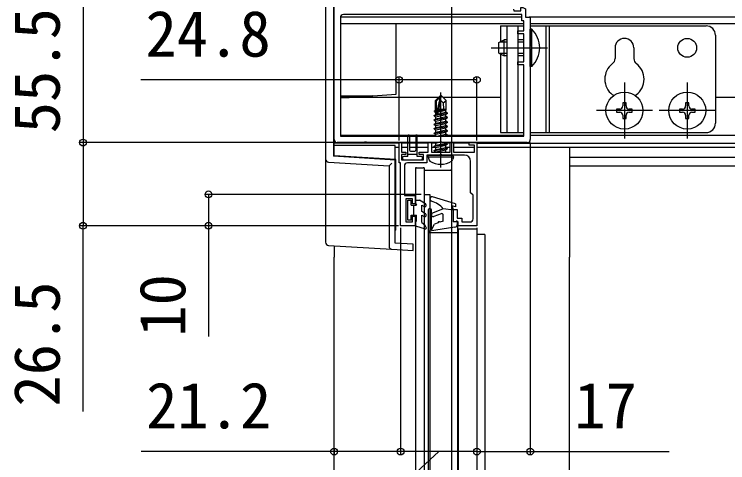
# Model space of a CAD drawing. Units: millimetres, scale not verified. Extents: x -875 to 875, y -1304 to 1297.
# Drawn here: x -656.9 to -429.6, y 693.3 to 836.2 of the extents above; entities that cross this region are included whole.
import ezdxf
from ezdxf.enums import TextEntityAlignment as Align

# ---------------------------------------------------------------- set-up
doc = ezdxf.new("R2010")
doc.units = ezdxf.units.MM
doc.header["$LTSCALE"] = 8
for name, color, linetype in [('0-2_YKK_11', 7, 'Continuous'), ('0-4_YKK_12', 2, 'Continuous'), ('0-5_YKK_13', 4, 'Continuous'), ('0-6_YKK_D', 6, 'Continuous')]:
    doc.layers.add(name, color=color, linetype=linetype)
doc.styles.add('ＭＳ ゴシック', font='')
doc.styles.get('ＭＳ ゴシック').set_extended_font_data('MS Gothic')

msp = doc.modelspace()

# ---------------------------------------------------------------- linework, layer by layer
at = {"layer": '0-2_YKK_11'}
for p, q in [((-555, 796.3), (-555, 849.8)), ((-553, 835.1), (-553, 797.3))]:
    msp.add_line(p, q, dxfattribs=at)
for points in [[(-497.876, 837.824), (-497.685, 837.3), (-495.5, 837.3), (-495.5, 838.4), (-494.866, 838.4), (-494, 837.9), (-494, 835.3), (-492.5, 835.3), (-492.5, 825.958), (-492.62, 825.775), (-492.62, 825.225), (-492.5, 825.042), (-492.5, 796.3)], [(-553, 797.3), (-494.5, 797.3), (-494.5, 820.1), (-496.5, 820.1), (-496.5, 821), (-494.5, 821), (-494.5, 830), (-496.5, 830), (-496.5, 830.9), (-494.5, 830.9), (-494.5, 834.1), (-495.2, 834.1), (-495.2, 836.1), (-552, 836.1)], [(-493.5, 795.3), (-520.542, 795.3), (-520.725, 795.42), (-521.275, 795.42), (-521.458, 795.3), (-544.542, 795.3), (-544.725, 795.42), (-545.275, 795.42), (-545.458, 795.3), (-554, 795.3)], [(-532.6, 787.8), (-532.6, 778.4), (-529.1, 778.4), (-529.1, 775.8), (-530, 775.8), (-530, 777.4), (-532.1, 777.4), (-532.1, 770), (-530, 770), (-530, 771.8), (-529.1, 771.8), (-529.1, 768.8), (-533.8, 768.8), (-533.8, 788.8), (-534.3, 788.8), (-534.3, 795.3), (-533.5, 795.3), (-533.5, 792.3), (-532.1, 792.3), (-532.1, 791.5), (-533.5, 791.5), (-533.5, 789.8), (-526.5, 789.8), (-526.5, 791.5), (-527.9, 791.5), (-527.9, 792.3), (-525, 792.3), (-525, 795.3), (-524, 795.3), (-524, 792.3), (-518, 792.3), (-518, 795.3), (-517, 795.3), (-517, 792.3), (-510.3, 792.3), (-510.3, 794.5), (-512, 794.5), (-512, 795.3), (-509.5, 795.3)], [(-509.5, 795.3), (-509.5, 768.8), (-515.5, 768.8), (-515.5, 770), (-517, 770), (-517, 774), (-515.8, 774), (-515.8, 771.2), (-514.3, 771.2), (-514.3, 770), (-511.7, 770)], [(-513.5, 791.3), (-520.542, 791.3), (-520.725, 791.42), (-521.275, 791.42), (-521.458, 791.3), (-525.5, 791.3), (-525.5, 788.8), (-531.6, 788.8)], [(-510.7, 771), (-510.7, 778.5), (-511.5, 779.3), (-511.5, 789.3)]]:
    msp.add_lwpolyline(points, dxfattribs=at)
for centre, radius, start, end in [((-552, 835.1), 1, 90.00001, 179.99999), ((-554, 796.3), 1, 180.00001, 269.99999), ((-493.5, 796.3), 1, 270.00001, 359.99999), ((-513.5, 789.3), 2, 0.00001, 89.99999), ((-531.6, 787.8), 1, 90.00001, 179.99999), ((-511.7, 771), 1, 270.00001, 359.99999)]:
    msp.add_arc(centre, radius, start, end, dxfattribs=at)
at = {"layer": '0-4_YKK_12'}
for p, q in [((-517.5, 31.317), (-517.5, 853.3)), ((-495.2, 835.3), (-553, 835.3)), ((-285.036, 835.3), (-492.8, 835.3)), ((-494.5, 833.1), (-553, 833.1)), ((-285.036, 833.1), (-492.5, 833.1)), ((-505, 825.5), (-487.025, 825.5)), ((-462.5, 814.4), (-462.5, 796.6)), ((-442.5, 814.4), (-442.5, 796.6)), ((-521.75, 809.7), (-553, 809.7)), ((-521, 787.4), (-521, 811.3)), ((-502, 809.7), (-520.25, 809.7)), ((-285.036, 809.7), (-433.5, 809.7)), ((-453.6, 805.5), (-471.4, 805.5)), ((-433.6, 805.5), (-451.4, 805.5)), ((-522.55, 797.6), (-553, 797.6)), ((-494.5, 797.6), (-518.9, 797.6)), ((-285.036, 797.6), (-492.5, 797.6)), ((-534.283, 795.1), (-555, 795.1)), ((-535.5, 793.818), (-534.3, 793.818)), ((-524.983, 795.1), (-533.517, 795.1)), ((-533.5, 793.818), (-531.5, 793.818)), ((-531, 793.818), (-529, 793.818)), ((-528.5, 793.818), (-525, 793.818)), ((-522.55, 795.1), (-524.017, 795.1)), ((-524, 793.818), (-522.698, 793.818)), ((-519.45, 793.818), (-518, 793.818)), ((-517.983, 795.1), (-519.333, 795.1)), ((-511.983, 795.1), (-517.017, 795.1)), ((-517, 793.818), (-510.3, 793.818)), ((-509.517, 795.1), (-285.036, 795.1)), ((-509.5, 793.818), (-480, 793.818)), ((-480, 793.818), (-480, 758.8)), ((-480, 793.8), (-285.036, 793.8)), ((-480, 790.602), (-285.036, 790.602)), ((-529.1, 787.3), (-529.1, 778.1)), ((-528.8, 787.3), (-526.6, 787.3)), ((-526.3, 787.3), (-526.3, 776.034)), ((-526.3, 786.519), (-517.958, 786.519)), ((-480, 787.88), (-285.036, 787.88)), ((-517.5, 776.157), (-517.5, 786.466)), ((-529.1, 776.1), (-529.1, 778.1)), ((-529.1, 776.1), (-529.1, 775.4)), ((-526.3, 774.883), (-526.3, 772.893)), ((-529.1, 772.2), (-529.1, 771.5)), ((-529.1, 769.1), (-529.1, 771.5)), ((-526.3, 771.742), (-526.3, 769.222)), ((-529.1, 769.1), (-529.1, 758.8)), ((-526.3, 767.912), (-526.3, 758.8)), ((-515.5, 767.848), (-515.5, 758.8)), ((-515.2, 767.848), (-509.8, 767.848)), ((-509.5, 767.848), (-509.5, 758.8)), ((-507.3, 766.024), (-509.5, 766.024)), ((-507, 765.972), (-507, 758.8)), ((-555, 762.416), (-555, 758.8)), ((-555, 610.357), (-555, 758.8)), ((-529.1, 758.8), (-529.1, 628.81)), ((-526.3, 758.8), (-526.3, 628.817)), ((-515.5, 758.8), (-515.5, 628.817)), ((-509.5, 758.8), (-509.5, 628.817)), ((-507, 758.8), (-507, 628.817)), ((-480, 636.517), (-480, 758.8))]:
    msp.add_line(p, q, dxfattribs=at)
for points in [[(-528.8, 787.3), (-528.859, 787.3), (-528.915, 787.3), (-528.967, 787.3), (-529.012, 787.3), (-529.049, 787.3), (-529.077, 787.3), (-529.094, 787.3), (-529.1, 787.3)], [(-526.3, 787.3), (-526.306, 787.3), (-526.323, 787.3), (-526.351, 787.3), (-526.388, 787.3), (-526.433, 787.3), (-526.485, 787.3), (-526.541, 787.3), (-526.6, 787.3)], [(-515.7, 767.848), (-515.697, 767.848), (-515.65, 767.848), (-515.607, 767.848), (-515.57, 767.848), (-515.54, 767.848), (-515.518, 767.848), (-515.505, 767.848), (-515.5, 767.848)], [(-515.5, 767.848), (-515.494, 767.848), (-515.477, 767.848), (-515.449, 767.848), (-515.412, 767.848), (-515.367, 767.848), (-515.315, 767.848), (-515.259, 767.848), (-515.2, 767.848)], [(-509.8, 767.848), (-509.741, 767.848), (-509.685, 767.848), (-509.633, 767.848), (-509.588, 767.848), (-509.551, 767.848), (-509.523, 767.848), (-509.506, 767.848), (-509.5, 767.848)]]:
    msp.add_lwpolyline(points, dxfattribs=at)
for centre, radius, start, end in [((-517.934, 785.911), 0.608, 74.78645, 92.24262), ((-517.536, 787.378), 0.912, 254.78635, 272.24261), ((-507.227, 765.553), 0.477, 61.51845, 98.77943)]:
    msp.add_arc(centre, radius, start, end, dxfattribs=at)
at = {"layer": '0-5_YKK_13'}
for p, q in [((-557.7, 853.311), (-557.7, 790.022)), ((-555, 791.116), (-555, 852.416)), ((-535.2, 811.017), (-535.2, 833.1)), ((-502, 832.5), (-494.5, 832.5)), ((-502, 832.5), (-502, 827.435)), ((-500, 832.5), (-500, 798.5)), ((-496.5, 832.5), (-496.5, 798.5)), ((-492.5, 832.5), (-436.5, 832.5)), ((-487.5, 832.5), (-487.5, 798.5)), ((-486.5, 832.5), (-486.5, 798.5)), ((-492.5, 819.6), (-492.5, 831.4)), ((-502.5, 827.2), (-500.8, 828)), ((-500, 828), (-500.8, 828)), ((-494.5, 828), (-496.5, 828)), ((-433.5, 829.5), (-433.5, 801.5)), ((-502.5, 823.8), (-502.5, 827.2)), ((-500, 827.346), (-502.19, 827.346)), ((-494.5, 827.346), (-496.5, 827.346)), ((-465.5, 825.5), (-465.5, 822.062)), ((-459.5, 825.5), (-459.5, 822.062)), ((-502.5, 823.8), (-500.8, 823)), ((-500, 823.654), (-502.19, 823.654)), ((-502, 823.565), (-502, 798.5)), ((-494.5, 823.654), (-496.5, 823.654)), ((-494.5, 823), (-496.5, 823)), ((-491.991, 819.6), (-492.5, 819.6)), ((-553, 809.716), (-550.2, 809.716)), ((-521.15, 810.3), (-522.7, 808.75)), ((-522.4, 808.626), (-521.15, 809.876)), ((-522.332, 804.177), (-521.15, 809.876)), ((-520.85, 810.3), (-521.15, 810.3)), ((-521.15, 809.876), (-521.15, 810.3)), ((-521, 808.678), (-521, 810.3)), ((-521, 808.678), (-520.85, 810.3)), ((-520.85, 810.3), (-519.3, 808.75)), ((-522.7, 805.581), (-522.7, 808.75)), ((-522.4, 804.348), (-522.4, 808.626)), ((-521.91, 804.293), (-521, 808.678)), ((-520.257, 807.947), (-519.3, 808.75)), ((-519.3, 805.719), (-519.3, 808.75)), ((-523, 805.408), (-522.7, 805.581)), ((-523, 805.408), (-522.4, 805.524)), ((-523, 805.192), (-523, 805.408)), ((-523, 805.192), (-522.4, 805.291)), ((-523, 805.192), (-522.55, 804.932)), ((-522.7, 805.9), (-522.4, 805.9)), ((-522.55, 804.932), (-522.397, 804.967)), ((-522.55, 804.268), (-522.55, 804.932)), ((-521.884, 804.418), (-519.45, 804.968)), ((-521.739, 805.116), (-519.45, 805.632)), ((-521.678, 805.41), (-519.3, 805.802)), ((-521.623, 805.675), (-520.466, 805.9)), ((-521.576, 805.9), (-519.3, 805.9)), ((-519.3, 805.719), (-519.45, 805.632)), ((-519.45, 804.968), (-519.45, 805.632)), ((-518.9, 804.65), (-519.45, 804.968)), ((-461, 805), (-460, 805)), ((-441, 805), (-440, 805)), ((-518.9, 804.55), (-523.1, 803.85)), ((-523.1, 803.95), (-522.186, 804.102)), ((-523.1, 803.85), (-523.1, 803.95)), ((-523.1, 803.85), (-522.55, 803.532)), ((-523.1, 802.55), (-518.9, 803.25)), ((-518.9, 803.15), (-523.1, 802.45)), ((-523.1, 802.45), (-523.1, 802.55)), ((-523.1, 802.45), (-522.55, 802.132)), ((-522.55, 803.532), (-519.45, 804.232)), ((-522.55, 802.868), (-522.55, 803.532)), ((-522.55, 802.132), (-519.45, 802.832)), ((-522.04, 804.127), (-518.9, 804.65)), ((-518.9, 804.55), (-519.45, 804.232)), ((-519.45, 803.568), (-519.45, 804.232)), ((-518.9, 803.25), (-519.45, 803.568)), ((-518.9, 803.15), (-519.45, 802.832)), ((-519.45, 802.168), (-519.45, 802.832)), ((-518.9, 804.55), (-518.9, 804.65)), ((-518.9, 803.15), (-518.9, 803.25)), ((-523.1, 801.15), (-518.9, 801.85)), ((-518.9, 801.75), (-523.1, 801.05)), ((-523.1, 801.05), (-523.1, 801.15)), ((-523.1, 801.05), (-522.55, 800.732)), ((-523.1, 799.75), (-518.9, 800.45)), ((-518.9, 800.35), (-523.1, 799.65)), ((-522.55, 801.468), (-522.55, 802.132)), ((-522.55, 800.732), (-519.45, 801.432)), ((-522.55, 800.068), (-522.55, 800.732)), ((-518.9, 801.85), (-519.45, 802.168)), ((-518.9, 801.75), (-519.45, 801.432)), ((-519.45, 800.768), (-519.45, 801.432)), ((-518.9, 800.45), (-519.45, 800.768)), ((-518.9, 800.35), (-519.45, 800.032)), ((-518.9, 801.75), (-518.9, 801.85)), ((-518.9, 800.35), (-518.9, 800.45)), ((-523.1, 799.65), (-523.1, 799.75)), ((-523.1, 799.65), (-522.55, 799.332)), ((-523.1, 798.35), (-518.9, 799.05)), ((-518.9, 798.95), (-523.1, 798.25)), ((-523.1, 798.25), (-523.1, 798.35)), ((-523.1, 798.25), (-522.55, 797.932)), ((-522.55, 799.332), (-519.45, 800.032)), ((-522.55, 798.668), (-522.55, 799.332)), ((-522.55, 797.932), (-519.45, 798.632)), ((-522.55, 797.3), (-522.55, 797.932)), ((-522.406, 797.3), (-519.45, 797.968)), ((-519.45, 799.368), (-519.45, 800.032)), ((-518.9, 799.05), (-519.45, 799.368)), ((-518.9, 798.95), (-519.45, 798.632)), ((-519.45, 797.968), (-519.45, 798.632)), ((-518.9, 797.65), (-519.45, 797.968)), ((-518.9, 798.95), (-518.9, 799.05)), ((-502, 798.5), (-494.5, 798.5)), ((-492.5, 798.5), (-436.5, 798.5)), ((-531.5, 790.9), (-531.5, 797.45)), ((-531, 797.45), (-531, 792.9)), ((-529, 797.45), (-529, 792.9)), ((-528.5, 790.9), (-528.5, 797.45)), ((-521, 797.3), (-518.9, 797.65)), ((-518.9, 797.55), (-520.4, 797.3)), ((-518.9, 797.55), (-519.333, 797.3)), ((-518.9, 797.55), (-518.9, 797.65)), ((-535.5, 794.416), (-555, 794.416)), ((-535.5, 794.116), (-535.5, 794.416)), ((-535.5, 789.924), (-535.5, 794.116)), ((-523.1, 794.15), (-518.9, 794.85)), ((-518.9, 794.75), (-523.1, 794.05)), ((-523.1, 794.05), (-523.1, 794.15)), ((-523.1, 794.05), (-522.55, 793.732)), ((-523.1, 792.75), (-518.9, 793.45)), ((-518.9, 793.35), (-523.1, 792.65)), ((-522.55, 794.468), (-522.55, 795.132)), ((-522.55, 793.732), (-519.45, 794.432)), ((-522.55, 793.068), (-519.45, 793.768)), ((-522.55, 793.068), (-522.55, 793.732)), ((-519.45, 795.168), (-519.45, 795.3)), ((-518.9, 794.85), (-519.45, 795.168)), ((-518.9, 794.75), (-519.45, 794.432)), ((-519.45, 793.768), (-519.45, 794.432)), ((-518.9, 793.45), (-519.45, 793.768)), ((-518.9, 793.35), (-519.45, 793.032)), ((-518.9, 794.75), (-518.9, 794.85)), ((-518.9, 793.35), (-518.9, 793.45)), ((-535.3, 789.912), (-555, 791.116)), ((-531.5, 791.6), (-528.5, 791.6)), ((-530.7, 792.6), (-529.3, 792.6)), ((-525, 790.8), (-524.912, 791.3)), ((-524.912, 791.3), (-517.088, 791.3)), ((-523.1, 792.75), (-522.55, 793.068)), ((-523.1, 792.65), (-523.1, 792.75)), ((-523.1, 792.65), (-522.55, 792.332)), ((-522.55, 792.332), (-519.45, 793.032)), ((-522.55, 792.3), (-522.55, 792.332)), ((-519.45, 792.368), (-519.675, 792.3)), ((-519.45, 792.368), (-519.45, 793.032)), ((-519.333, 792.3), (-519.45, 792.368)), ((-517, 790.8), (-517.088, 791.3)), ((-557.7, 790.022), (-557.7, 763.522)), ((-556.761, 789.024), (-537.5, 787.846)), ((-535.5, 789.724), (-555.2, 790.929)), ((-535.5, 763.224), (-535.5, 789.724)), ((-535.3, 767.416), (-535.3, 789.912)), ((-533.2, 790.5), (-533.2, 790.2)), ((-531.5, 790.9), (-532.8, 790.9)), ((-532.8, 789.8), (-527.2, 789.8)), ((-527.2, 790.9), (-528.5, 790.9)), ((-526.8, 790.2), (-526.8, 790.5)), ((-525, 790.8), (-524.859, 789.998)), ((-525, 790.8), (-517, 790.8)), ((-517, 790.8), (-517.141, 789.998)), ((-537.5, 787.848), (-537.5, 762.287)), ((-526.3, 778.8), (-526.3, 618.817)), ((-526.3, 778.8), (-524.5, 778.8)), ((-524.5, 778.8), (-524.5, 618.817)), ((-516.3, 775.8), (-523.6, 777.971)), ((-531.5, 777), (-530.4, 777)), ((-531.5, 770.6), (-531.5, 777)), ((-530.4, 775.4), (-530.4, 777)), ((-530.4, 775.4), (-528.8, 775.4)), ((-529.6, 772.2), (-529.6, 775.4)), ((-529.1, 775.92), (-529.1, 776.9)), ((-529.1, 776.9), (-527.8, 776.9)), ((-529.1, 775.92), (-528.8, 775.4)), ((-525.85, 775.774), (-527.8, 776.9)), ((-527.1, 775.341), (-526.35, 774.908)), ((-527.1, 773.355), (-527.1, 775.341)), ((-516.3, 775.8), (-516.3, 774.8)), ((-525.85, 772.633), (-527.1, 773.355)), ((-525.001, 773.9), (-525.001, 767.4)), ((-524.301, 774.2), (-524.701, 774.2)), ((-524.001, 767.509), (-524.001, 773.9)), ((-520.2, 774.2), (-523.62, 772.859)), ((-517, 773.8), (-520.2, 774.2)), ((-517, 770), (-517, 773.8)), ((-530.4, 770.6), (-531.5, 770.6)), ((-530.4, 770.6), (-530.4, 772.2)), ((-530.4, 772.2), (-528.8, 772.2)), ((-528.8, 770.32), (-528.8, 772.2)), ((-527.1, 772.2), (-526.35, 771.767)), ((-527.1, 769.8), (-527.1, 772.2)), ((-520.883, 772.643), (-523.182, 771.741)), ((-520.2, 770.3), (-520.2, 772.178)), ((-529.1, 769.8), (-528.8, 770.32)), ((-529.1, 768.8), (-529.1, 769.8)), ((-529.1, 768.8), (-525.991, 767.814)), ((-527.1, 769.8), (-526.131, 769.1)), ((-525.64, 768.25), (-526.131, 769.1)), ((-516.546, 768.368), (-524.655, 767.104)), ((-524.001, 767.509), (-522.967, 769.3)), ((-521.882, 769.692), (-522.967, 769.3)), ((-520.2, 770.3), (-521.318, 769.896)), ((-517, 770), (-516.09, 770.286)), ((-515.7, 769.356), (-515.7, 770)), ((-515.7, 769.356), (-515.7, 628.254)), ((-535.3, 767.416), (-535.5, 767.416)), ((-525.001, 767.4), (-525.001, 630.21)), ((-525.001, 766.6), (-515.7, 766.6)), ((-556.761, 762.524), (-536.561, 761.289)), ((-529.8, 762.875), (-535.5, 763.224)), ((-529.8, 761.873), (-529.8, 762.875))]:
    msp.add_line(p, q, dxfattribs=at)
for points in [[(-549.7, 852.741), (-555.2, 852.404), (-555.2, 790.929)], [(-491.991, 819.6), (-491.991, 831.4), (-492.5, 831.4)], [(-500, 823), (-500.8, 823), (-500.8, 828)], [(-553, 810.216), (-542.7, 810.216), (-550.2, 809.716)], [(-542.7, 810.216), (-535.2, 810.716), (-535.2, 811.017)], [(-521, 808.678), (-520.257, 807.947), (-520.1, 805.9)], [(-462, 807), (-462, 808), (-463, 808), (-463, 807)], [(-442, 807), (-442, 808), (-443, 808), (-443, 807)], [(-464, 806), (-465, 806), (-465, 805), (-464, 805)], [(-460, 805), (-460, 806), (-461, 806)], [(-444, 806), (-445, 806), (-445, 805), (-444, 805)], [(-440, 805), (-440, 806), (-441, 806)], [(-523.1, 803.95), (-522.55, 804.268), (-522.4, 804.301)], [(-523.1, 802.55), (-522.55, 802.868), (-519.45, 803.568)], [(-463, 804), (-463, 803), (-462, 803), (-462, 804)], [(-443, 804), (-443, 803), (-442, 803), (-442, 804)], [(-523.1, 801.15), (-522.55, 801.468), (-519.45, 802.168)], [(-523.1, 799.75), (-522.55, 800.068), (-519.45, 800.768)], [(-523.1, 798.35), (-522.55, 798.668), (-519.45, 799.368)], [(-523.1, 794.15), (-522.55, 794.468), (-519.45, 795.168)], [(-522.84, 795.3), (-522.55, 795.132), (-521.808, 795.3)], [(-516.3, 774.8), (-517.5, 775.1), (-517, 773.8)], [(-536.561, 761.289), (-529.8, 760.875), (-529.8, 761.873)]]:
    msp.add_lwpolyline(points, dxfattribs=at)
for centre, radius in [((-442.5, 825.5), 3), ((-462.5, 805.5), 5.9), ((-442.5, 805.5), 5.9)]:
    msp.add_circle(centre, radius, dxfattribs=at)
for centre, radius, start, end in [((-436.5, 829.5), 3, 0, 90), ((-497.732, 825.5), 8.232, 314.2189, 45.7811), ((-462.5, 825.5), 3, 0, 180), ((-467.5, 822.062), 2, 307.3052, 0), ((-457.5, 822.062), 2, 180, 232.6948), ((-462.5, 815.5), 6.25, 127.3052, 232.6948), ((-462.5, 815.5), 6.25, 307.3052, 52.6948), ((-467.5, 808.938), 2, 41.15635, 52.6948), ((-457.5, 808.938), 2, 127.3052, 138.84365), ((-464, 807), 1, 270, 0), ((-461, 807), 1, 180, 270), ((-444, 807), 1, 270, 0), ((-441, 807), 1, 180, 270), ((-464, 804), 1, 0, 90), ((-461, 804), 1, 90, 180), ((-444, 804), 1, 0, 90), ((-441, 804), 1, 90, 180), ((-522.152, 804.348), 0.248, 180, 347.19096), ((-436.5, 801.5), 3, 270, 0), ((-531.25, 797.45), 0.25, 0, 180), ((-528.75, 797.45), 0.25, 0, 180), ((-530.7, 792.9), 0.3, 180, 270), ((-529.3, 792.9), 0.3, 270, 0), ((-556.7, 790.022), 1, 180, 266.5), ((-532.8, 790.5), 0.4, 90, 180), ((-532.8, 790.2), 0.4, 180, 270), ((-527.2, 790.5), 0.4, 0, 90), ((-527.2, 790.2), 0.4, 270, 0), ((-523.972, 790.154), 0.9, 190, 237.94412), ((-521, 794.9), 6.5, 237.94412, 302.05588), ((-518.028, 790.154), 0.9, 302.05588, 350), ((-523.8, 777.3), 0.7, 73.43896, 253.75259), ((-526.1, 775.341), 0.5, 240.00001, 60.00001), ((-526.234, 768.947), 8, 41.03865, 73.75259), ((-524.701, 773.9), 0.3, 90, 180), ((-524.301, 773.9), 0.3, 0, 90), ((-523.401, 772.3), 0.6, 111.41477, 291.41477), ((-526.1, 772.2), 0.5, 240.00001, 60.00001), ((-520.7, 772.178), 0.5, 0, 111.41477), ((-521.6, 769.794), 0.3, 19.868, 199.868), ((-516.7, 769.356), 1, 278.86315, 0), ((-516, 770), 0.3, 0, 107.4576), ((-525.9, 768.1), 0.3, 252.41011, 30.00424), ((-524.701, 767.4), 0.3, 180, 278.86315), ((-556.7, 763.522), 1, 180, 266.5), ((-536.5, 762.287), 1, 180, 266.5)]:
    msp.add_arc(centre, radius, start, end, dxfattribs=at)
msp.add_ellipse((-536.5, 788.787), major_axis=(1, 0.94), ratio=0.030496, start_param=1.6032031, end_param=3.1129129, dxfattribs=at)
at = {"layer": '0-6_YKK_D'}
for p, q in [((-635, 850.8), (-635, 795.3)), ((-534.3, 796), (-534.3, 816.3)), ((-509.5, 796), (-509.5, 816.3)), ((-555, 795.3), (-636, 795.3)), ((-555, 795.3), (-636, 795.3)), ((-635, 795.3), (-635, 768.8)), ((-492.5, 795.3), (-492.5, 695.817)), ((-527.3, 778.8), (-596, 778.8)), ((-534.5, 768.8), (-636, 768.8)), ((-635, 709.639), (-635, 768.8)), ((-534.5, 768.8), (-596, 768.8)), ((-533.8, 768.1), (-533.8, 695.817)), ((-533.8, 768.1), (-533.8, 695.817)), ((-509.5, 768.1), (-509.5, 695.817)), ((-509.5, 768.1), (-509.5, 695.817)), ((-555, 697.8), (-555, 695.817)), ((-509.5, 696.817), (-533.8, 696.817))]:
    msp.add_line(p, q, dxfattribs=at)
for points in [[(-509.5, 815.3), (-534.3, 815.3), (-616.607, 815.3)], [(-595, 778.8), (-595, 768.8), (-595, 733.5)], [(-521.65, 696.817), (-564.895, 656.817), (-617.486, 656.817)], [(-533.8, 696.817), (-555, 696.817), (-616.418, 696.817)], [(-509.5, 696.817), (-492.5, 696.817), (-448.225, 696.817)]]:
    msp.add_lwpolyline(points, dxfattribs=at)
for centre in [(-534.3, 815.3), (-509.5, 815.3), (-635, 795.3), (-635, 795.3), (-595, 778.8), (-635, 768.8), (-595, 768.8), (-555, 696.817), (-533.8, 696.817), (-533.8, 696.817), (-509.5, 696.817), (-509.5, 696.817), (-492.5, 696.817)]:
    msp.add_circle(centre, 1.075, dxfattribs=at)

# ---------------------------------------------------------------- texts
at = {"layer": '0-6_YKK_D', "style": 'ＭＳ ゴシック'}
for s, p in [('55.5', (-638, 798.277)), ('10', (-598, 733.432)), ('26.5', (-638, 711.162))]:
    msp.add_text(s, height=14.66, rotation=90, dxfattribs=at).set_placement(p, align=Align.BOTTOM_LEFT)
for s, p in [('24.8', (-615.084, 818.3)), ('21.2', (-614.895, 699.817)), ('17', (-478.498, 699.817))]:
    msp.add_text(s, height=14.66, dxfattribs=at).set_placement(p, align=Align.BOTTOM_LEFT)

doc.saveas('drawing.dxf')
